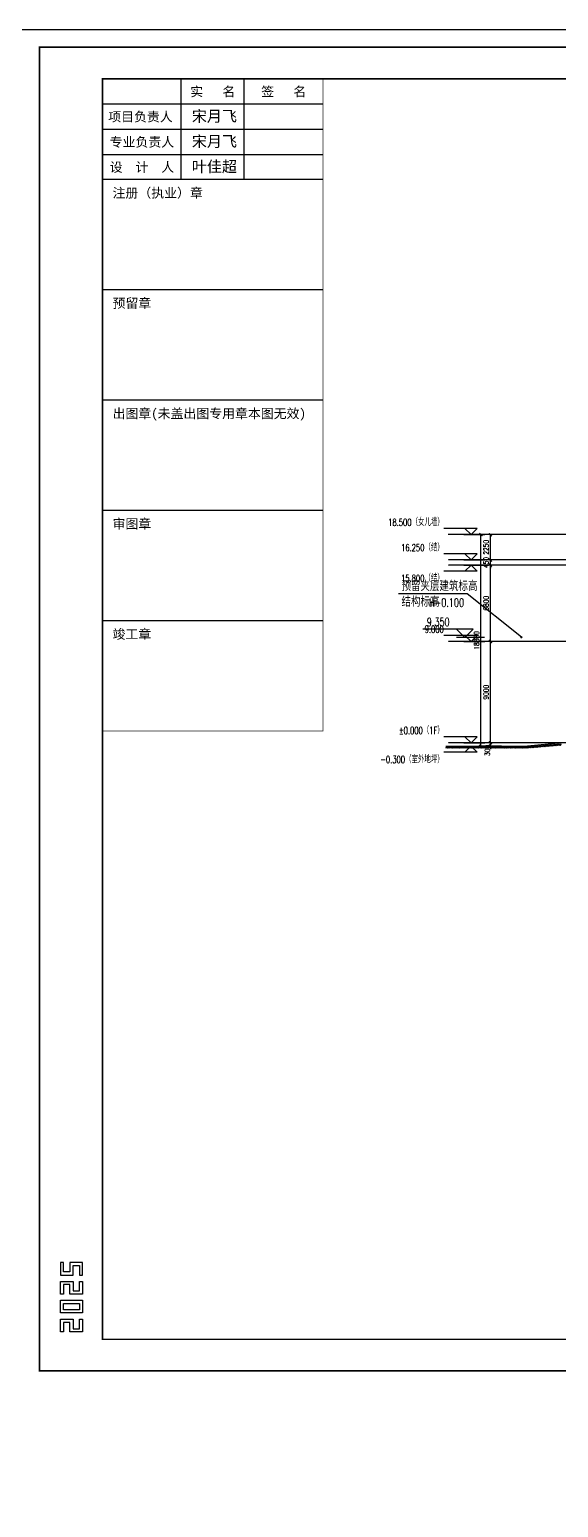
# Model space of a CAD drawing. Extents: x -599358 to 2865263, y -1062760 to 486533.
# Drawn here: x 1802271 to 1849274, y -744845 to -613531 of the extents above; entities that cross this region are included whole.
import ezdxf
from ezdxf.enums import TextEntityAlignment as Align

# ---------------------------------------------------------------- set-up
doc = ezdxf.new("R2010")
doc.units = 0
doc.linetypes.add('__DASH', pattern=[0.35, 0.25, -0.1])
doc.linetypes.add('DOTE', pattern=[2.42, 2, -0.2, 0.02, -0.2])
for name, color, linetype in [('0-cxFrame', 155, 'Continuous'), ('3符号', 173, 'Continuous'), ('A-AXIS-DOTE', 14, 'DOTE'), ('A-HATCH-2', 251, 'Continuous'), ('AS-WALL', 40, 'Continuous'), ('DIM', 173, 'Continuous'), ('DIM_ELEV', 3, 'Continuous'), ('PUB_TEXT', 7, 'Continuous'), ('qianming', 155, 'Continuous'), ('屋面板111', 6, 'Continuous')]:
    doc.layers.add(name, color=color, linetype=linetype)
doc.layers.add('0-cxText', color=131, linetype='Continuous', lineweight=25)
doc.layers.add('A-加建区域', color=47, linetype='Continuous', plot=False)
doc.styles.add('A-STANDARD', font='SIMPLEX', dxfattribs={"bigfont": 'GBCBIG'})
doc.styles.add('cx_biaoti', font='')
doc.styles.add('cx_tuming', font='simhei.ttf')
doc.styles.add('cx_tuqian1', font='宋体.shx')
doc.styles.add('DHTEXT-1', font='romans.shx', dxfattribs={"width": 0.7, "bigfont": 'chinese.shx'})
doc.styles.add('卓越符号', font='ROMANS.shx', dxfattribs={"width": 0.7, "bigfont": 'CHINESE.shx'})
doc.styles.add('图框宋体', font='', dxfattribs={"width": 0.75})
doc.styles.add('黑体', font='simhei.ttf')
doc.styles.get('cx_biaoti').set_extended_font_data('SimSun')
doc.styles.get('图框宋体').set_extended_font_data('SimSun')
doc.dimstyles.new('ZN180', dxfattribs={"dimscale": 180, "dimtxt": 2.5, "dimasz": 1.5, "dimexe": 1, "dimexo": 2, "dimgap": 0.9, "dimtad": 1, "dimdec": 0, "dimdsep": 46, "dimtxsty": 'DHTEXT-1', "dimblk": 'ARCHTICK', "dimcen": 2.5, "dimclrd": 173, "dimclre": 173, "dimclrt": 7, "dimazin": 2, "dimtfac": 1, "dimtdec": 0, "dimtix": 1, "dimtmove": 2, "dimatfit": 3, "dimfxl": 0, "dimarcsym": 0})

# ---------------------------------------------------------------- blocks, each defined once
blk = doc.blocks.new('$LinePat$素土夯实')
at = {"color": 0}
for p, q in [((0, -210), (210, 0)), ((120, -300), (420, 0)), ((420, 0), (608, -188)), ((495, -300), (795, 0)), ((615, 0), (705, -90)), ((210, -210), (300, -300)), ((315, -105), (502, -293)), ((705, -300), (795, -210))]:
    blk.add_line(p, q, dxfattribs=at)
blk = doc.blocks.new('_ArchTick')
at = {"color": 0, "linetype": 'ByBlock', "const_width": 0.4}
blk.add_lwpolyline([(-0.5, -0.5), (0.5, 0.5)], dxfattribs=at)
blk = doc.blocks.new('*D1364')
at = {"layer": 'Defpoints', "color": 0, "ltscale": 1800, "transparency": 16777216}
for p in [(1842384, -658410), (1843717, -658410), (1843717, -677210)]:
    blk.add_point(p, dxfattribs=at)
at = {"layer": 'DIM', "color": 173, "linetype": 'ByBlock', "lineweight": -2, "ltscale": 1800, "transparency": 16777216}
for p, q in [((1843357, -658410), (1842204, -658410)), ((1842384, -677210), (1842384, -658410)), ((1843357, -677210), (1842204, -677210))]:
    blk.add_line(p, q, dxfattribs=at)
at = {"layer": 'DIM', "color": 173, "lineweight": -2, "ltscale": 1800, "transparency": 16777216, "xscale": 270, "yscale": 270, "zscale": 270}
for p, rotation in [((1842384, -658410), 90), ((1842384, -677210), 270)]:
    blk.add_blockref('_ArchTick', p, dxfattribs=dict(at, rotation=rotation))
at = {"layer": 'DIM', "color": 7, "ltscale": 1800, "transparency": 16777216, "insert": (1841997, -667810), "char_height": 450, "attachment_point": 5, "rotation": 90, "style": 'DHTEXT-1'}
blk.add_mtext('18800', dxfattribs=at)
blk = doc.blocks.new('*D1365')
at = {"layer": 'Defpoints', "color": 0, "ltscale": 1800, "transparency": 16777216}
for p in [(1843229, -676910), (1844562, -676910), (1844562, -677210)]:
    blk.add_point(p, dxfattribs=at)
at = {"layer": 'DIM', "color": 173, "linetype": 'ByBlock', "lineweight": -2, "ltscale": 1800, "transparency": 16777216}
for p, q in [((1844202, -676910), (1843049, -676910)), ((1844202, -677210), (1843049, -677210)), ((1843229, -676910), (1843229, -676640)), ((1843229, -677210), (1843229, -676910)), ((1843229, -677210), (1843229, -677480))]:
    blk.add_line(p, q, dxfattribs=at)
at = {"layer": 'DIM', "color": 173, "lineweight": -2, "ltscale": 1800, "transparency": 16777216, "xscale": 270, "yscale": 270, "zscale": 270}
for p, rotation in [((1843229, -676910), 270), ((1843229, -677210), 90)]:
    blk.add_blockref('_ArchTick', p, dxfattribs=dict(at, rotation=rotation))
at = {"layer": 'DIM', "color": 7, "ltscale": 1800, "transparency": 16777216, "insert": (1842954, -677580), "char_height": 450, "attachment_point": 5, "rotation": 90, "style": 'DHTEXT-1'}
blk.add_mtext('300', dxfattribs=at)
blk = doc.blocks.new('*D1366')
at = {"layer": 'Defpoints', "color": 0, "ltscale": 1800, "transparency": 16777216}
for p in [(1843229, -667910), (1844562, -667910), (1844562, -676910)]:
    blk.add_point(p, dxfattribs=at)
at = {"layer": 'DIM', "color": 173, "linetype": 'ByBlock', "lineweight": -2, "ltscale": 1800, "transparency": 16777216}
for p, q in [((1844202, -667910), (1843049, -667910)), ((1843229, -676910), (1843229, -667910)), ((1844202, -676910), (1843049, -676910))]:
    blk.add_line(p, q, dxfattribs=at)
at = {"layer": 'DIM', "color": 173, "lineweight": -2, "ltscale": 1800, "transparency": 16777216, "xscale": 270, "yscale": 270, "zscale": 270}
for p, rotation in [((1843229, -667910), 90), ((1843229, -676910), 270)]:
    blk.add_blockref('_ArchTick', p, dxfattribs=dict(at, rotation=rotation))
at = {"layer": 'DIM', "color": 7, "ltscale": 1800, "transparency": 16777216, "insert": (1842842, -672410), "char_height": 450, "attachment_point": 5, "rotation": 90, "style": 'DHTEXT-1'}
blk.add_mtext('9000', dxfattribs=at)
blk = doc.blocks.new('*D1367')
at = {"layer": 'Defpoints', "color": 0, "ltscale": 1800, "transparency": 16777216}
for p in [(1843229, -661110), (1844562, -661110), (1844562, -667910)]:
    blk.add_point(p, dxfattribs=at)
at = {"layer": 'DIM', "color": 173, "linetype": 'ByBlock', "lineweight": -2, "ltscale": 1800, "transparency": 16777216}
for p, q in [((1844202, -661110), (1843049, -661110)), ((1843229, -667910), (1843229, -661110)), ((1844202, -667910), (1843049, -667910))]:
    blk.add_line(p, q, dxfattribs=at)
at = {"layer": 'DIM', "color": 173, "lineweight": -2, "ltscale": 1800, "transparency": 16777216, "xscale": 270, "yscale": 270, "zscale": 270}
for p, rotation in [((1843229, -661110), 90), ((1843229, -667910), 270)]:
    blk.add_blockref('_ArchTick', p, dxfattribs=dict(at, rotation=rotation))
at = {"layer": 'DIM', "color": 7, "ltscale": 1800, "transparency": 16777216, "insert": (1842842, -664510), "char_height": 450, "attachment_point": 5, "rotation": 90, "style": 'DHTEXT-1'}
blk.add_mtext('6800', dxfattribs=at)
blk = doc.blocks.new('*D1368')
at = {"layer": 'Defpoints', "color": 0, "ltscale": 1800, "transparency": 16777216}
for p in [(1843229, -660660), (1844562, -660660), (1844562, -661110)]:
    blk.add_point(p, dxfattribs=at)
at = {"layer": 'DIM', "color": 173, "linetype": 'ByBlock', "lineweight": -2, "ltscale": 1800, "transparency": 16777216}
for p, q in [((1843229, -660660), (1843229, -660390)), ((1844202, -660660), (1843049, -660660)), ((1844202, -661110), (1843049, -661110)), ((1843229, -661110), (1843229, -660660)), ((1843229, -661110), (1843229, -661380))]:
    blk.add_line(p, q, dxfattribs=at)
at = {"layer": 'DIM', "color": 173, "lineweight": -2, "ltscale": 1800, "transparency": 16777216, "xscale": 270, "yscale": 270, "zscale": 270}
for p, rotation in [((1843229, -660660), 270), ((1843229, -661110), 90)]:
    blk.add_blockref('_ArchTick', p, dxfattribs=dict(at, rotation=rotation))
at = {"layer": 'DIM', "color": 7, "ltscale": 1800, "transparency": 16777216, "insert": (1842842, -660885), "char_height": 450, "attachment_point": 5, "rotation": 90, "style": 'DHTEXT-1'}
blk.add_mtext('450', dxfattribs=at)
blk = doc.blocks.new('*D1369')
at = {"layer": 'Defpoints', "color": 0, "ltscale": 1800, "transparency": 16777216}
for p in [(1843229, -658410), (1844562, -658410), (1844562, -660660)]:
    blk.add_point(p, dxfattribs=at)
at = {"layer": 'DIM', "color": 173, "linetype": 'ByBlock', "lineweight": -2, "ltscale": 1800, "transparency": 16777216}
for p, q in [((1844202, -658410), (1843049, -658410)), ((1843229, -660660), (1843229, -658410)), ((1844202, -660660), (1843049, -660660))]:
    blk.add_line(p, q, dxfattribs=at)
at = {"layer": 'DIM', "color": 173, "lineweight": -2, "ltscale": 1800, "transparency": 16777216, "xscale": 270, "yscale": 270, "zscale": 270}
for p, rotation in [((1843229, -658410), 90), ((1843229, -660660), 270)]:
    blk.add_blockref('_ArchTick', p, dxfattribs=dict(at, rotation=rotation))
at = {"layer": 'DIM', "color": 7, "ltscale": 1800, "transparency": 16777216, "insert": (1842842, -659535), "char_height": 450, "attachment_point": 5, "rotation": 90, "style": 'DHTEXT-1'}
blk.add_mtext('2250', dxfattribs=at)
blk = doc.blocks.new('*U612')
at = {"ltscale": 10}
blk.add_line((3.48, 0), (-6.85, 0), dxfattribs=at)
blk.add_lwpolyline([(3, 3), (0, 0), (-3, 3), (13.45, 3)])
at = {"color": 0, "style": '卓越符号', "width": 0.7, "flags": 8}
blk.add_attdef('±0.000', text='', height=3.5, dxfattribs=at).set_placement((13.45, 4.35), align=Align.RIGHT)
blk = doc.blocks.new('*U613')
at = {"ltscale": 10}
blk.add_line((3.48, 0), (-6.85, 0), dxfattribs=at)
blk.add_lwpolyline([(3, -3), (0, 0), (-3, -3), (13.45, -3)])
at = {"color": 0, "style": '卓越符号', "width": 0.7, "flags": 8}
blk.add_attdef('±0.000', text='', height=3.5, dxfattribs=at).set_placement((13.45, -7.85), align=Align.RIGHT)
blk = doc.blocks.new('zjcx_lan_xinxi(Dragon)')
for p, q in [((7000, -3200), (0, -3200)), ((7000, -6700), (0, -6700)), ((7000, -10200), (0, -10200)), ((7000, -13700), (0, -13700)), ((7000, -17200), (0, -17200))]:
    blk.add_line(p, q)
at = {"const_width": 25}
blk.add_lwpolyline([(0, -20700), (7000, -20700), (7000, 0), (0, 0)], close=True, dxfattribs=at)
for points in [[(2500, -3200), (2500, 0)], [(4500, -3200), (4500, 0)], [(0, -800), (7000, -800)], [(0, -1600), (7000, -1600)], [(0, -2400), (7000, -2400)]]:
    blk.add_lwpolyline(points)
for points in [[(7000, -3200), (7000, 0)], [(0, -3200), (7000, -3200)], [(0, -20700), (7000, -20700), (7000, -3200)], [(0, -20700), (7000, -20700)]]:
    blk.add_lwpolyline(points, dxfattribs=at)
at = {"style": '图框宋体'}
for s, p in [('实   名', (3500, -400)), ('签   名', (5750, -400)), ('项目负责人', (1204, -1200)), ('专业负责人', (1250, -2000)), ('设  计  人', (1250, -2800))]:
    blk.add_text(s, height=300, dxfattribs=at).set_placement(p, align=Align.MIDDLE)
for s, p in [('注册（执业）章', (318, -3771)), ('预留章', (318, -7271)), ('出图章(未盖出图专用章本图无效)', (318, -10771)), ('审图章', (318, -14271)), ('竣工章', (318, -17771))]:
    blk.add_text(s, height=300, dxfattribs=at).set_placement(p)
blk = doc.blocks.new('T-信息(Dragon)')
at = {"layer": '0-cxFrame'}
blk.add_blockref('zjcx_lan_xinxi(Dragon)', (0, 0), dxfattribs=at)
at = {"layer": 'qianming', "color": 3, "style": 'cx_biaoti'}
for s, p in [('宋月飞', (3550, -1186)), ('宋月飞', (3550, -1986)), ('叶佳超', (3550, -2786))]:
    blk.add_text(s, height=350, dxfattribs=at).set_placement(p, align=Align.MIDDLE_CENTER)
blk = doc.blocks.new('TK22.A2 L(Dragon)')
at = {"layer": '0-cxFrame', "color": 7, "const_width": 0.5}
blk.add_lwpolyline([(0, 0), (-594, 0), (-594, 420), (0, 420)], close=True, dxfattribs=at)
at = {"layer": '0-cxFrame', "const_width": 0.5}
blk.add_lwpolyline([(-80, 10), (-574, 10), (-574, 410), (-80, 410)], close=True, dxfattribs=at)
at = {"layer": 'Defpoints', "color": 2}
for points in [[(-586.37, 34.37), (-587.37, 34.37), (-587.37, 30.37), (-583.37, 30.37), (-583.37, 33.37), (-581.37, 33.37), (-581.37, 30.37), (-580.37, 30.37), (-580.37, 34.37), (-584.37, 34.37), (-584.37, 31.37), (-586.37, 31.37), (-586.37, 34.37)], [(-586.37, 24.37), (-587.37, 24.37), (-587.37, 28.37), (-583.37, 28.37), (-583.37, 25.37), (-581.37, 25.37), (-581.37, 28.37), (-580.37, 28.37), (-580.37, 24.37), (-584.37, 24.37), (-584.37, 27.37), (-586.37, 27.37), (-586.37, 24.37)], [(-586.37, 12.37), (-587.37, 12.37), (-587.37, 16.37), (-583.37, 16.37), (-583.37, 13.37), (-581.37, 13.37), (-581.37, 16.37), (-580.37, 16.37), (-580.37, 12.37), (-584.37, 12.37), (-584.37, 15.37), (-586.37, 15.37), (-586.37, 12.37)]]:
    blk.add_lwpolyline(points, dxfattribs=at)
for points in [[(-587.37, 18.37), (-587.37, 22.37), (-580.37, 22.37), (-580.37, 18.37)], [(-586.37, 19.37), (-586.37, 21.37), (-581.37, 21.37), (-581.37, 19.37)]]:
    blk.add_lwpolyline(points, close=True, dxfattribs=at)
at = {"layer": '0-cxFrame', "xscale": 0.01, "yscale": 0.01, "zscale": 0.01}
blk.add_blockref('T-信息(Dragon)', (-574, 410), dxfattribs=at)
at = {"style": '黑体', "flags": 4}
blk.add_attdef('图幅', text='', height=3.3, dxfattribs=at).set_placement((-40, 3), align=Align.RIGHT)
at = {"layer": '0-cxText', "flags": 4}
for tag, height, style, p in [('建设单位', 3.5, 'cx_tuming', (-45, 240)), ('项目名称', 3.5, 'cx_tuming', (-45, 210)), ('子项名称', 3.5, 'cx_tuming', (-45, 180)), ('工程编号', 3.3, 'cx_tuqian1', (-35, 165)), ('图名1', 3.5, 'cx_tuming', (-45, 87)), ('图名2', 3.5, 'cx_tuming', (-45, 79)), ('图名3', 3.5, 'cx_tuming', (-45, 71)), ('出图日期', 3.3, 'cx_tuqian1', (-39, 60)), ('专业', 3.3, 'cx_tuqian1', (-55, 52)), ('图号', 3.3, 'cx_tuqian1', (-55, 44)), ('版次', 3.3, 'cx_tuqian1', (-20, 44))]:
    blk.add_attdef(tag, text='', height=height, dxfattribs=dict(at, style=style)).set_placement(p, align=Align.MIDDLE)
at = {"layer": 'Defpoints', "color": 6, "flags": 4}
for tag, height, style, p in [('tufu', 3.3, '黑体', (-12, 12)), ('dwfname', 4, 'cx_tuqian1', (-80, 3))]:
    blk.add_attdef(tag, text='', height=height, dxfattribs=dict(at, style=style)).set_placement(p, align=Align.RIGHT)

msp = doc.modelspace()

# ---------------------------------------------------------------- linework, layer by layer
at = {"layer": 'A-AXIS-DOTE', "linetype": '__DASH', "ltscale": 2}
for p, q in [((1933338.2, -658409.9), (1839476.3, -658409.9)), ((1930835.3, -658409.9), (1839476.3, -658409.9)), ((1930835.3, -660659.9), (1839476.3, -660659.9)), ((1930835.3, -661109.9), (1839476.3, -661109.9)), ((1930835.3, -667909.9), (1839476.3, -667909.9)), ((1930835.3, -676909.9), (1839476.3, -676909.9))]:
    msp.add_line(p, q, dxfattribs=at)
at = {"layer": 'A-加建区域'}
for p, q in [((1841173.7, -663679.3), (1835061.9, -663679.3)), ((1845980.2, -667522.2), (1841173.7, -663679.3)), ((1841703.6, -666809.9), (1837233.6, -666809.9)), ((1840953.6, -667559.9), (1840203.6, -666809.9)), ((1840953.6, -667559.9), (1841703.6, -666809.9)), ((1842703.6, -667559.9), (1840203.6, -667559.9))]:
    msp.add_line(p, q, dxfattribs=at)
at = {"layer": 'A-加建区域', "const_width": 100}
msp.add_lwpolyline([(1846019.2, -667553.4, 1), (1845941.1, -667491, 1)], format="xyb", close=True, dxfattribs=at)
at = {"layer": 'AS-WALL'}
msp.add_line((1849570.3, -676909.9), (1846520.3, -677209.9), dxfattribs=at)
for points in [[(1839276.3, -677259.9), (1846522.7, -677259.9), (1849525, -677009.9)], [(1839276.3, -677209.9), (1846520.3, -677209.9)]]:
    msp.add_lwpolyline(points, dxfattribs=at)
at = {"layer": 'DIM_ELEV'}
msp.add_line((1841664.3, -658409.9), (1840664.3, -658409.9), dxfattribs=at)
at = {"layer": '屋面板111', "ltscale": 2500}
msp.add_lwpolyline([(-94863.2, -613531.4), (2392855.7, -613531.4), (2392855.7, -977180.1), (-94863.2, -977180.1)], close=True, dxfattribs=at)

# ---------------------------------------------------------------- block references
at = {"layer": '0-cxFrame', "xscale": 280, "yscale": 280, "zscale": 280}
msp.add_blockref('TK22.A2 L(Dragon)', (1969478.5, -732704.6), dxfattribs=at)
at = {"layer": '3符号', "color": 7}
ref = msp.add_blockref('*U612', (1841505.3, -658409.9), dxfattribs=dict(at, xscale=-180, yscale=180, zscale=180))
ref.add_attrib('±0.000', '18.500（女儿墙）', dxfattribs={"layer": '0', "color": 0, "height": 630, "style": '卓越符号', "width": 0.7}).set_placement((1839084.3, -657626.9), align=Align.RIGHT)
ref = msp.add_blockref('*U612', (1841505.3, -660659.9), dxfattribs=dict(at, xscale=-180, yscale=180, zscale=180))
ref.add_attrib('±0.000', '16.250（结）', dxfattribs={"layer": '0', "color": 0, "height": 630, "style": '卓越符号', "width": 0.7}).set_placement((1839084.3, -659876.9), align=Align.RIGHT)
ref = msp.add_blockref('*U613', (1841505.3, -661109.9), dxfattribs=dict(at, xscale=-180, yscale=180, zscale=180))
ref.add_attrib('±0.000', '15.800（结）', dxfattribs={"layer": '0', "color": 0, "height": 630, "style": '卓越符号', "width": 0.7}).set_placement((1839084.3, -662602.5), align=Align.RIGHT)
ref = msp.add_blockref('*U612', (1841505.3, -667909.9), dxfattribs=dict(at, xscale=-180, yscale=180, zscale=180))
ref.add_attrib('±0.000', '9.000', dxfattribs={"layer": '0', "color": 0, "height": 630, "style": '卓越符号', "width": 0.7}).set_placement((1839084.3, -667126.9), align=Align.RIGHT)
ref = msp.add_blockref('*U612', (1841505.3, -676909.9), dxfattribs=dict(at, xscale=-180, yscale=180, zscale=180))
ref.add_attrib('±0.000', '±0.000（1F）', dxfattribs={"layer": '0', "color": 0, "height": 630, "style": '卓越符号', "width": 0.7}).set_placement((1839084.3, -676126.9), align=Align.RIGHT)
ref = msp.add_blockref('*U613', (1841502, -677209.9), dxfattribs=dict(at, xscale=-180, yscale=180, zscale=180))
ref.add_attrib('±0.000', '-0.300（室外地坪）', dxfattribs={"layer": '0', "color": 0, "height": 630, "style": '卓越符号', "width": 0.7}).set_placement((1839081, -678702.5), align=Align.RIGHT)
at = {"layer": 'A-HATCH-2', "xscale": -0.4143179717302979, "yscale": 0.4, "zscale": 0.4}
for p in [(1839605.7, -677259.9), (1839935.1, -677259.9), (1840264.5, -677259.9), (1840593.9, -677259.9), (1840923.2, -677259.9), (1841252.6, -677259.9), (1841582, -677259.9), (1841911.4, -677259.9), (1842240.8, -677259.9), (1842570.2, -677259.9), (1842899.5, -677259.9), (1843228.9, -677259.9), (1843558.3, -677259.9), (1843887.7, -677259.9), (1844217.1, -677259.9), (1844546.5, -677259.9), (1844875.8, -677259.9), (1845205.2, -677259.9), (1845534.6, -677259.9), (1845864, -677259.9), (1846193.4, -677259.9), (1846522.7, -677259.9)]:
    msp.add_blockref('$LinePat$素土夯实', p, dxfattribs=at)
at = {"layer": 'A-HATCH-2', "xscale": -0.4210598772068047, "yscale": 0.4, "zscale": 0.4, "rotation": 4.760020190664029}
for p in [(1846856.3, -677232.1), (1847189.9, -677204.3), (1847523.5, -677176.6), (1847857.1, -677148.8), (1848190.7, -677121), (1848524.3, -677093.2), (1848857.9, -677065.4), (1849191.5, -677037.7), (1849525, -677009.9)]:
    msp.add_blockref('$LinePat$素土夯实', p, dxfattribs=at)

# ---------------------------------------------------------------- texts
at = {"layer": 'PUB_TEXT', "style": 'A-STANDARD'}
for s, p in [('预留夹层建筑标高', (1835324.4, -663416.8)), ('结构标高', (1835324.4, -664816.8))]:
    msp.add_text(s, height=843.97, dxfattribs=at).set_placement(p)
at = {"layer": 'PUB_TEXT', "style": 'A-STANDARD', "width": 0.705882}
for s, p in [('H-0.100', (1837781.8, -664816.8)), ('9.350', (1837578.6, -666547.4))]:
    msp.add_text(s, height=743.75, dxfattribs=at).set_placement(p)

# ---------------------------------------------------------------- dimensions: what is measured, and where the dimension line sits
at = {"layer": 'DIM', "ltscale": 1800}
for p1, p2, picture, middle in [((1843717.2, -677209.9), (1843717.2, -658409.9), '*D1364', (1841996.9, -667809.9)), ((1844562.2, -660659.9), (1844562.2, -658409.9), '*D1369', (1842841.9, -659534.9)), ((1844562.2, -661109.9), (1844562.2, -660659.9), '*D1368', (1842841.9, -660884.9)), ((1844562.2, -667909.9), (1844562.2, -661109.9), '*D1367', (1842841.9, -664509.9)), ((1844562.2, -676909.9), (1844562.2, -667909.9), '*D1366', (1842841.9, -672409.9))]:
    dim = msp.add_aligned_dim(p1=p1, p2=p2, distance=1333.3, dimstyle='ZN180', dxfattribs=at)
    dim.commit()
    dim.dimension.update_dxf_attribs({"geometry": picture, "text_midpoint": middle})
dim = msp.add_linear_dim(base=(1843228.9, -676909.9), p1=(1844562.2, -677209.9), p2=(1844562.2, -676909.9), angle=90, dimstyle='ZN180', dxfattribs=at)
dim.commit()
dim.dimension.update_dxf_attribs({"geometry": '*D1365', "text_midpoint": (1842953.9, -677579.9), "dimtype": 161})

doc.saveas('drawing.dxf')
